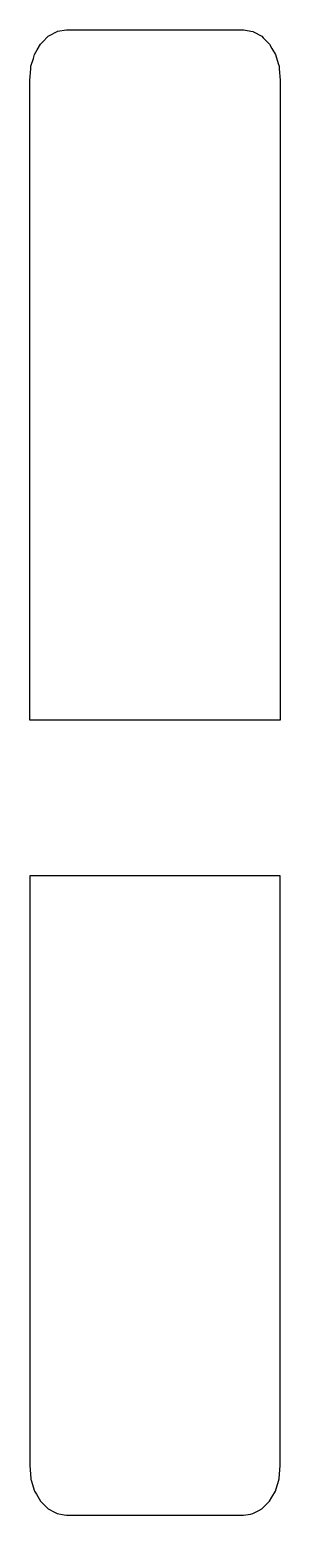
# Model space of a CAD drawing. Header units: metres. Extents: x 2.4 to 16, y -12.9 to 67.7.
import ezdxf

# ---------------------------------------------------------------- set-up
doc = ezdxf.new("R2010")
doc.units = ezdxf.units.M

msp = doc.modelspace()

# ---------------------------------------------------------------- linework, layer by layer
for p, q in [((2.986, 66.924), (3.098, 67.039)), ((3.098, 67.039), (3.4, 67.35)), ((3.4, 67.35), (3.466, 67.387)), ((3.466, 67.387), (3.882, 67.617)), ((3.882, 67.617), (3.908, 67.622)), ((3.908, 67.622), (4.4, 67.709)), ((4.4, 67.709), (4.561, 67.709)), ((4.561, 67.709), (14, 67.709)), ((14, 67.709), (14.009, 67.707)), ((14.009, 67.707), (14.518, 67.617)), ((14.518, 67.617), (14.545, 67.602)), ((14.545, 67.602), (15, 67.35)), ((15, 67.35), (15.077, 67.27)), ((15.077, 67.27), (15.414, 66.924)), ((2.597, 66.139), (2.668, 66.37)), ((2.668, 66.37), (2.808, 66.614)), ((2.808, 66.614), (2.986, 66.924)), ((15.414, 66.924), (15.549, 66.69)), ((15.549, 66.69), (15.732, 66.37)), ((15.732, 66.37), (15.887, 65.868)), ((2.4, 64.978), (2.455, 65.592)), ((2.455, 65.592), (2.468, 65.724)), ((2.468, 65.724), (2.597, 66.139)), ((15.887, 65.868), (15.932, 65.724)), ((15.932, 65.724), (15.945, 65.592)), ((15.945, 65.592), (16, 64.978)), ((2.4, 64.417), (2.4, 64.978)), ((16, 64.978), (16, 64.24)), ((2.4, 62.882), (2.4, 64.417)), ((16, 64.24), (16, 64.171)), ((16, 64.171), (16, 62.23)), ((2.4, 62.783), (2.4, 62.882)), ((2.4, 61.444), (2.4, 62.783)), ((16, 62.23), (16, 60.794)), ((2.4, 61.294), (2.4, 61.444)), ((2.4, 60.089), (2.4, 61.294)), ((16, 60.794), (16, 59.633)), ((2.4, 58.986), (2.4, 60.089)), ((2.4, 58.786), (2.4, 58.986)), ((16, 59.633), (16, 58.625)), ((16, 59.633), (16, 59.633)), ((2.4, 57.725), (2.4, 58.786)), ((16, 58.625), (16, 57.696)), ((2.4, 57.515), (2.4, 57.725)), ((2.4, 56.461), (2.4, 57.515)), ((16, 57.696), (16, 56.79)), ((2.4, 56.257), (2.4, 56.461)), ((16, 56.79), (16, 56.376)), ((2.4, 56.088), (2.4, 56.257)), ((2.4, 55.966), (2.4, 56.088)), ((2.4, 54.366), (2.4, 55.966)), ((16, 56.376), (16, 55.993)), ((16, 55.993), (16, 49.627)), ((2.4, 52.742), (2.4, 54.366)), ((2.4, 49.627), (2.4, 52.742)), ((2.4, 44.895), (2.4, 49.627)), ((16, 49.627), (16, 44.895)), ((2.4, 30.744), (2.4, 44.895)), ((16, 44.895), (16, 30.744)), ((2.4, 30.227), (2.4, 30.744)), ((16, 30.744), (16, 30.227)), ((2.723, 30.227), (2.4, 30.227)), ((16, 30.227), (2.723, 30.227)), ((15.677, 21.773), (2.4, 21.773)), ((2.4, 21.773), (2.4, 21.301)), ((2.4, 21.301), (2.4, 11.155)), ((16, 21.773), (15.677, 21.773)), ((16, 21.301), (16, 21.773)), ((16, 11.155), (16, 21.301)), ((2.4, 11.155), (2.4, 5.444)), ((16, 5.444), (16, 11.155)), ((2.4, 5.444), (2.4, 2.894)), ((16, -0.634), (16, 5.444)), ((2.4, 2.894), (2.4, 0.837)), ((2.4, 0.837), (2.4, -0.932)), ((16, -1.051), (16, -0.634)), ((2.4, -0.932), (2.4, -1.087)), ((2.4, -1.087), (2.4, -1.281)), ((2.4, -1.281), (2.4, -1.495)), ((2.4, -1.495), (2.4, -2.568)), ((16, -1.514), (16, -1.051)), ((16, -2.39), (16, -1.514)), ((16, -3.312), (16, -2.39)), ((2.4, -2.568), (2.4, -2.778)), ((2.4, -2.778), (2.4, -3.877)), ((2.4, -3.877), (2.4, -5.049)), ((16, -4.347), (16, -3.312)), ((16, -5.591), (16, -4.347)), ((16, -4.347), (16, -4.347)), ((2.4, -5.049), (2.4, -5.229)), ((2.4, -5.229), (2.4, -6.509)), ((16, -7.217), (16, -5.591)), ((2.4, -6.509), (2.4, -6.65)), ((2.4, -6.65), (2.4, -8.092)), ((16, -7.463), (16, -7.217)), ((16, -9.638), (16, -7.463)), ((2.4, -8.092), (2.4, -9.828)), ((16, -10.246), (16, -9.638)), ((2.4, -9.828), (2.4, -9.85)), ((2.4, -9.85), (2.4, -10.246)), ((2.4, -10.246), (2.463, -10.944)), ((15.937, -10.944), (16, -10.246)), ((2.463, -10.944), (2.468, -11)), ((2.468, -11), (2.48, -11.043)), ((2.48, -11.043), (2.668, -11.637)), ((15.773, -11.507), (15.92, -11.043)), ((15.92, -11.043), (15.929, -11.01)), ((15.929, -11.01), (15.932, -11)), ((15.932, -11), (15.937, -10.944)), ((2.668, -11.637), (2.77, -11.812)), ((2.77, -11.812), (2.986, -12.181)), ((15.414, -12.181), (15.54, -11.965)), ((15.54, -11.965), (15.732, -11.637)), ((15.732, -11.637), (15.773, -11.507)), ((2.986, -12.181), (3.218, -12.415)), ((3.218, -12.415), (3.4, -12.598)), ((3.4, -12.598), (3.738, -12.782)), ((3.738, -12.782), (3.882, -12.861)), ((3.882, -12.861), (4.274, -12.928)), ((14, -12.95), (14.384, -12.884)), ((14.384, -12.884), (14.518, -12.861)), ((14.518, -12.861), (14.841, -12.685)), ((14.841, -12.685), (15, -12.598)), ((15, -12.598), (15.229, -12.368)), ((15.229, -12.368), (15.414, -12.181)), ((4.274, -12.928), (4.4, -12.95)), ((4.4, -12.95), (11.745, -12.95)), ((11.745, -12.95), (14, -12.95))]:
    msp.add_line(p, q)

doc.saveas('drawing.dxf')
